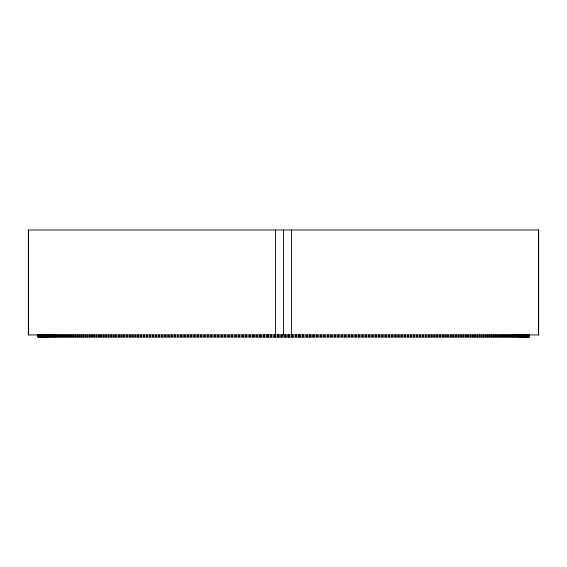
<?xml version="1.0" encoding="UTF-8"?>
<svg xmlns="http://www.w3.org/2000/svg" width="567" height="567" viewBox="0 0 567 567"><rect width="100%" height="100%" fill="white"/><g stroke="black" fill="none" stroke-linecap="round" stroke-linejoin="round"><path stroke-width="0.85" d="M538.522 230.004L538.522 334.941M529.117 336.996L529.139 334.941L529.174 336.996L37.812 336.996L37.812 334.941M529.004 334.941L529.004 336.996M528.898 334.941L528.841 336.996M528.699 334.941L528.699 336.996M528.628 334.941L528.628 336.996M528.359 334.941L528.444 336.996M528.139 334.941L528.139 336.996M528.04 334.941L528.04 336.996M527.785 334.941L527.785 336.996M527.664 334.941L527.664 336.996M527.381 334.941L527.381 336.996M527.246 334.941L527.246 336.996M526.92 334.941L526.92 336.996M526.771 334.941L526.771 336.996M526.41 334.941L526.41 336.996M526.247 334.941L526.247 336.996M525.85 334.941L525.85 336.996M525.666 334.941L525.666 336.996M525.24 334.941L525.24 336.996M525.035 334.941L525.035 336.996M524.574 334.941L524.574 336.996M524.362 334.941L524.362 336.996M523.858 334.941L523.858 336.996M523.632 334.941L523.632 336.996M523.093 334.941L523.093 336.996M522.845 334.941L522.845 336.996M522.278 334.941L522.278 336.996M522.016 334.941L522.016 336.996M521.413 334.941L521.413 336.996M521.13 334.941L521.13 336.996M520.492 334.941L520.492 336.996M520.201 334.941L520.201 336.996M519.528 334.941L519.528 336.996M519.216 334.941L519.216 336.996M518.507 334.941L518.507 336.996M518.188 334.941L518.188 336.996M517.444 334.941L517.444 336.996M517.104 334.941L517.104 336.996M516.324 334.941L516.324 336.996M515.97 334.941L515.97 336.996M515.162 334.941L515.162 336.996M514.793 334.941L514.793 336.996M513.943 334.941L513.943 336.996M513.56 334.941L513.56 336.996M512.681 334.941L512.681 336.996M512.284 334.941L512.284 336.996M511.37 334.941L511.37 336.996M510.952 334.941L510.952 336.996M510.009 334.941L510.009 336.996M509.584 334.941L509.584 336.996M508.606 334.941L508.606 336.996M508.16 334.941L508.16 336.996M507.146 334.941L507.146 336.996M506.685 334.941L506.685 336.996M505.644 334.941L505.644 336.996M505.169 334.941L505.169 336.996M504.091 334.941L504.091 336.996M503.609 334.941L503.609 336.996M502.497 334.941L502.497 336.996M501.993 334.941L501.993 336.996M500.852 334.941L500.852 336.996M500.335 334.941L500.335 336.996M499.166 334.941L499.166 336.996M498.634 334.941L498.634 336.996M497.429 334.941L497.429 336.996M496.883 334.941L496.883 336.996M495.65 334.941L495.65 336.996M495.09 334.941L495.09 336.996M493.829 334.941L493.829 336.996M493.255 334.941L493.255 336.996M491.958 334.941L491.958 336.996M491.369 334.941L491.369 336.996M490.044 334.941L490.044 336.996M489.449 334.941L489.449 336.996M488.088 334.941L488.088 336.996M487.478 334.941L487.478 336.996M486.089 334.941L486.089 336.996M485.458 334.941L485.458 336.996M484.048 334.941L484.048 336.996M483.403 334.941L483.403 336.996M481.957 334.941L481.957 336.996M481.305 334.941L481.305 336.996M479.831 334.941L479.831 336.996M479.165 334.941L479.165 336.996M477.662 334.941L477.662 336.996M476.982 334.941L476.982 336.996M475.451 334.941L475.451 336.996M474.763 334.941L474.763 336.996M473.204 334.941L473.204 336.996M472.502 334.941L472.502 336.996M470.915 334.941L470.915 336.996M470.199 334.941L470.199 336.996M468.583 334.941L468.583 336.996M467.853 334.941L467.853 336.996M466.209 334.941L466.209 336.996M465.472 334.941L465.472 336.996M463.806 334.941L463.806 336.996M463.055 334.941L463.055 336.996M461.361 334.941L461.361 336.996M460.595 334.941L460.595 336.996M458.873 334.941L458.873 336.996M458.101 334.941L458.101 336.996M456.35 334.941L456.35 336.996M455.563 334.941L455.563 336.996M453.791 334.941L453.791 336.996M452.998 334.941L452.998 336.996M451.204 334.941L451.204 336.996M450.389 334.941L450.389 336.996M448.575 334.941L448.575 336.996M447.753 334.941L447.753 336.996M445.91 334.941L445.91 336.996M445.081 334.941L445.081 336.996M443.21 334.941L443.21 336.996M442.366 334.941L442.366 336.996M440.474 334.941L440.474 336.996M439.623 334.941L439.623 336.996M437.71 334.941L437.71 336.996M436.852 334.941L436.852 336.996M434.917 334.941L434.917 336.996M434.046 334.941L434.046 336.996M432.082 334.941L432.082 336.996M431.203 334.941L431.203 336.996M429.219 334.941L429.219 336.996M428.333 334.941L428.333 336.996M426.327 334.941L426.327 336.996M425.427 334.941L425.427 336.996M423.407 334.941L423.407 336.996M422.5 334.941L422.5 336.996M420.459 334.941L420.459 336.996M419.537 334.941L419.537 336.996M417.475 334.941L417.475 336.996M416.547 334.941L416.547 336.996M414.463 334.941L414.463 336.996M413.527 334.941L413.527 336.996M411.429 334.941L411.429 336.996M410.487 334.941L410.487 336.996M408.36 334.941L408.36 336.996M407.411 334.941L407.411 336.996M405.27 334.941L405.27 336.996M404.314 334.941L404.314 336.996M402.159 334.941L402.159 336.996M401.188 334.941L401.188 336.996M399.012 334.941L399.012 336.996M398.041 334.941L398.041 336.996M395.851 334.941L395.851 336.996M394.866 334.941L394.866 336.996M392.662 334.941L392.662 336.996M391.669 334.941L391.669 336.996M389.444 334.941L389.444 336.996M388.452 334.941L388.452 336.996M386.212 334.941L386.212 336.996M385.206 334.941L385.206 336.996M382.952 334.941L382.952 336.996M381.945 334.941L381.945 336.996M379.677 334.941L379.677 336.996M378.657 334.941L378.657 336.996M376.382 334.941L376.382 336.996M375.354 334.941L375.354 336.996M373.058 334.941L373.058 336.996M372.03 334.941L372.03 336.996M369.727 334.941L369.727 336.996M368.692 334.941L368.692 336.996M366.367 334.941L366.367 336.996M365.325 334.941L365.325 336.996M362.993 334.941L362.993 336.996M361.952 334.941L361.952 336.996M359.606 334.941L359.606 336.996M358.557 334.941L358.557 336.996M356.204 334.941L356.204 336.996M355.148 334.941L355.148 336.996M352.78 334.941L352.78 336.996M351.717 334.941L351.717 336.996M349.343 334.941L349.343 336.996M348.28 334.941L348.28 336.996M345.898 334.941L345.898 336.996M344.828 334.941L344.828 336.996M342.433 334.941L342.433 336.996M341.362 334.941L341.362 336.996M338.96 334.941L338.96 336.996M337.882 334.941L337.882 336.996M335.473 334.941L335.473 336.996M334.388 334.941L334.388 336.996M331.971 334.941L331.971 336.996M330.887 334.941L330.887 336.996M328.463 334.941L328.463 336.996M327.379 334.941L327.379 336.996M324.948 334.941L324.948 336.996M323.856 334.941L323.856 336.996M321.418 334.941L321.418 336.996M320.327 334.941L320.327 336.996M317.889 334.941L317.889 336.996M316.79 334.941L316.79 336.996M314.345 334.941L314.345 336.996M313.246 334.941L313.246 336.996M313.055 334.941L313.055 336.996M310.794 334.941L310.794 336.996M309.695 334.941L309.695 336.996M309.653 334.941L309.653 336.996M307.243 334.941L307.243 336.996M306.145 334.941L306.237 336.996M303.685 334.941L303.685 336.996M302.821 334.941L302.821 336.996M302.58 334.941L302.58 336.996M300.12 334.941L300.12 336.996M299.404 334.941L299.404 336.996M299.015 334.941L299.015 336.996M298.788 334.941L298.71 336.996M296.555 334.941L296.555 336.996M295.981 334.941L295.981 336.996M295.421 334.941L295.45 336.996M292.983 334.941L292.983 336.996M292.551 334.941L292.551 336.996M291.934 334.941L291.877 336.996M291.516 230.004L291.516 334.941M289.411 334.941L289.411 336.996M289.127 334.941L289.127 336.996M288.638 334.941L288.638 336.996M288.305 334.941L288.305 336.996M288.164 334.941L288.164 336.996M285.839 334.941L285.839 336.996M285.697 334.941L285.697 336.996M285.555 334.941L285.555 336.996M285.144 334.941L285.144 336.996M284.733 334.941L284.733 336.996M283.5 230.004L283.5 334.941M282.267 334.941L282.267 336.996M281.856 334.941L281.856 336.996M281.445 334.941L281.445 336.996M281.303 334.941L281.303 336.996M281.161 334.941L281.161 336.996M278.836 334.941L278.836 336.996M278.695 334.941L278.695 336.996M278.362 334.941L278.362 336.996M277.873 334.941L277.873 336.996M277.589 334.941L277.589 336.996M275.484 230.004L275.484 334.941M274.449 334.941L274.449 336.996M274.017 334.941L274.017 336.996M271.579 334.941L271.55 336.996M271.019 334.941L271.019 336.996M270.445 334.941L270.445 336.996M268.29 334.941L268.29 336.996M268.212 334.941L268.212 336.996M267.985 334.941L267.985 336.996M267.596 334.941L267.596 336.996M266.88 334.941L266.88 336.996M264.42 334.941L264.42 336.996M264.179 334.941L264.179 336.996M263.315 334.941L263.315 336.996M260.855 334.941L260.855 336.996M260.763 334.941L260.763 336.996M259.757 334.941L259.757 336.996M257.347 334.941L257.305 336.996M256.206 334.941L256.206 336.996M253.945 334.941L253.945 336.996M253.754 334.941L253.754 336.996M252.655 334.941L252.655 336.996M250.21 334.941L250.21 336.996M249.111 334.941L249.111 336.996M246.673 334.941L246.673 336.996M245.582 334.941L245.582 336.996M243.144 334.941L243.144 336.996M242.052 334.941L242.052 336.996M239.621 334.941L239.621 336.996M238.537 334.941L238.537 336.996M236.113 334.941L236.113 336.996M235.029 334.941L235.029 336.996M232.612 334.941L232.612 336.996M231.527 334.941L231.527 336.996M229.118 334.941L229.118 336.996M228.04 334.941L228.04 336.996M225.638 334.941L225.638 336.996M224.567 334.941L224.567 336.996M222.172 334.941L222.172 336.996M221.102 334.941L221.102 336.996M218.72 334.941L218.72 336.996M217.657 334.941L217.657 336.996M215.283 334.941L215.283 336.996M214.22 334.941L214.22 336.996M211.852 334.941L211.852 336.996M210.796 334.941L210.796 336.996M208.443 334.941L208.443 336.996M207.394 334.941L207.394 336.996M205.048 334.941L205.048 336.996M204.007 334.941L204.007 336.996M201.675 334.941L201.675 336.996M200.633 334.941L200.633 336.996M198.308 334.941L198.308 336.996M197.273 334.941L197.273 336.996M194.97 334.941L194.97 336.996M193.942 334.941L193.942 336.996M191.646 334.941L191.646 336.996M190.618 334.941L190.618 336.996M188.343 334.941L188.343 336.996M187.323 334.941L187.323 336.996M185.055 334.941L185.055 336.996M184.048 334.941L184.048 336.996M181.794 334.941L181.794 336.996M180.788 334.941L180.788 336.996M178.548 334.941L178.548 336.996M177.556 334.941L177.556 336.996M175.331 334.941L175.331 336.996M174.338 334.941L174.338 336.996M172.134 334.941L172.134 336.996M171.149 334.941L171.149 336.996M168.959 334.941L168.959 336.996M167.988 334.941L167.988 336.996M165.812 334.941L165.812 336.996M164.841 334.941L164.841 336.996M162.686 334.941L162.686 336.996M161.73 334.941L161.73 336.996M159.589 334.941L159.589 336.996M158.64 334.941L158.64 336.996M156.513 334.941L156.513 336.996M155.571 334.941L155.571 336.996M153.473 334.941L153.473 336.996M152.537 334.941L152.537 336.996M150.453 334.941L150.453 336.996M149.525 334.941L149.525 336.996M147.463 334.941L147.463 336.996M146.541 334.941L146.541 336.996M144.5 334.941L144.5 336.996M143.593 334.941L143.593 336.996M141.573 334.941L141.573 336.996M140.673 334.941L140.673 336.996M138.667 334.941L138.667 336.996M137.781 334.941L137.781 336.996M135.796 334.941L135.796 336.996M134.918 334.941L134.918 336.996M132.954 334.941L132.954 336.996M132.083 334.941L132.083 336.996M130.148 334.941L130.148 336.996M129.29 334.941L129.29 336.996M127.377 334.941L127.377 336.996M126.526 334.941L126.526 336.996M124.634 334.941L124.634 336.996M123.79 334.941L123.79 336.996M121.919 334.941L121.919 336.996M121.09 334.941L121.09 336.996M119.247 334.941L119.247 336.996M118.425 334.941L118.425 336.996M116.611 334.941L116.611 336.996M115.796 334.941L115.796 336.996M114.002 334.941L114.002 336.996M113.209 334.941L113.209 336.996M111.437 334.941L111.437 336.996M110.65 334.941L110.65 336.996M108.899 334.941L108.899 336.996M108.127 334.941L108.127 336.996M106.405 334.941L106.405 336.996M105.639 334.941L105.639 336.996M103.945 334.941L103.945 336.996M103.194 334.941L103.194 336.996M101.528 334.941L101.528 336.996M100.791 334.941L100.791 336.996M99.147 334.941L99.147 336.996M98.417 334.941L98.417 336.996M96.801 334.941L96.801 336.996M96.085 334.941L96.085 336.996M94.498 334.941L94.498 336.996M93.796 334.941L93.796 336.996M92.237 334.941L92.237 336.996M91.549 334.941L91.549 336.996M90.018 334.941L90.018 336.996M89.338 334.941L89.338 336.996M87.835 334.941L87.835 336.996M87.169 334.941L87.169 336.996M85.695 334.941L85.695 336.996M85.043 334.941L85.043 336.996M83.597 334.941L83.597 336.996M82.952 334.941L82.952 336.996M81.542 334.941L81.542 336.996M80.911 334.941L80.911 336.996M79.522 334.941L79.522 336.996M78.912 334.941L78.912 336.996M77.551 334.941L77.551 336.996M76.956 334.941L76.956 336.996M75.631 334.941L75.631 336.996M75.042 334.941L75.042 336.996M73.745 334.941L73.745 336.996M73.171 334.941L73.171 336.996M71.91 334.941L71.91 336.996M71.35 334.941L71.35 336.996M70.117 334.941L70.117 336.996M69.571 334.941L69.571 336.996M68.366 334.941L68.366 336.996M67.834 334.941L67.834 336.996M66.665 334.941L66.665 336.996M66.148 334.941L66.148 336.996M65.007 334.941L65.007 336.996M64.503 334.941L64.503 336.996M63.391 334.941L63.391 336.996M62.909 334.941L62.909 336.996M61.831 334.941L61.831 336.996M61.356 334.941L61.356 336.996M60.315 334.941L60.315 336.996M59.854 334.941L59.854 336.996M58.84 334.941L58.84 336.996M58.394 334.941L58.394 336.996M57.416 334.941L57.416 336.996M56.991 334.941L56.991 336.996M56.048 334.941L56.048 336.996M55.63 334.941L55.63 336.996M54.715 334.941L54.715 336.996M54.319 334.941L54.319 336.996M53.44 334.941L53.44 336.996M53.057 334.941L53.057 336.996M52.207 334.941L52.207 336.996M51.838 334.941L51.838 336.996M51.03 334.941L51.03 336.996M50.676 334.941L50.676 336.996M49.896 334.941L49.896 336.996M49.556 334.941L49.556 336.996M48.812 334.941L48.812 336.996M48.493 334.941L48.493 336.996M47.784 334.941L47.784 336.996M47.472 334.941L47.472 336.996M46.799 334.941L46.799 336.996M46.508 334.941L46.508 336.996M45.87 334.941L45.87 336.996M45.587 334.941L45.587 336.996M44.984 334.941L44.984 336.996M44.722 334.941L44.722 336.996M44.155 334.941L44.155 336.996M43.907 334.941L43.907 336.996M43.368 334.941L43.368 336.996M43.142 334.941L43.142 336.996M42.638 334.941L42.638 336.996M42.426 334.941L42.426 336.996M41.965 334.941L41.965 336.996M41.76 334.941L41.76 336.996M41.334 334.941L41.334 336.996M41.15 334.941L41.15 336.996M40.753 334.941L40.753 336.996M40.59 334.941L40.59 336.996M40.229 334.941L40.229 336.996M40.08 334.941L40.08 336.996M39.754 334.941L39.754 336.996M39.619 334.941L39.619 336.996M39.336 334.941L39.336 336.996M39.215 334.941L39.215 336.996M38.96 334.941L38.96 336.996M38.861 334.941L38.861 336.996M38.641 334.941L38.641 336.996M38.556 334.941L38.556 336.996M38.372 334.941L38.372 336.996M38.301 334.941L38.301 336.996M38.159 334.941L38.159 336.996M37.996 334.941L38.102 336.996M37.954 334.941L37.883 336.996M28.478 230.004L28.478 334.941M538.65 230.004L28.35 230.004L28.35 334.941L538.65 334.941L538.65 230.004M275.123 336.996L275.123 334.941L275.066 336.996"/></g></svg>
